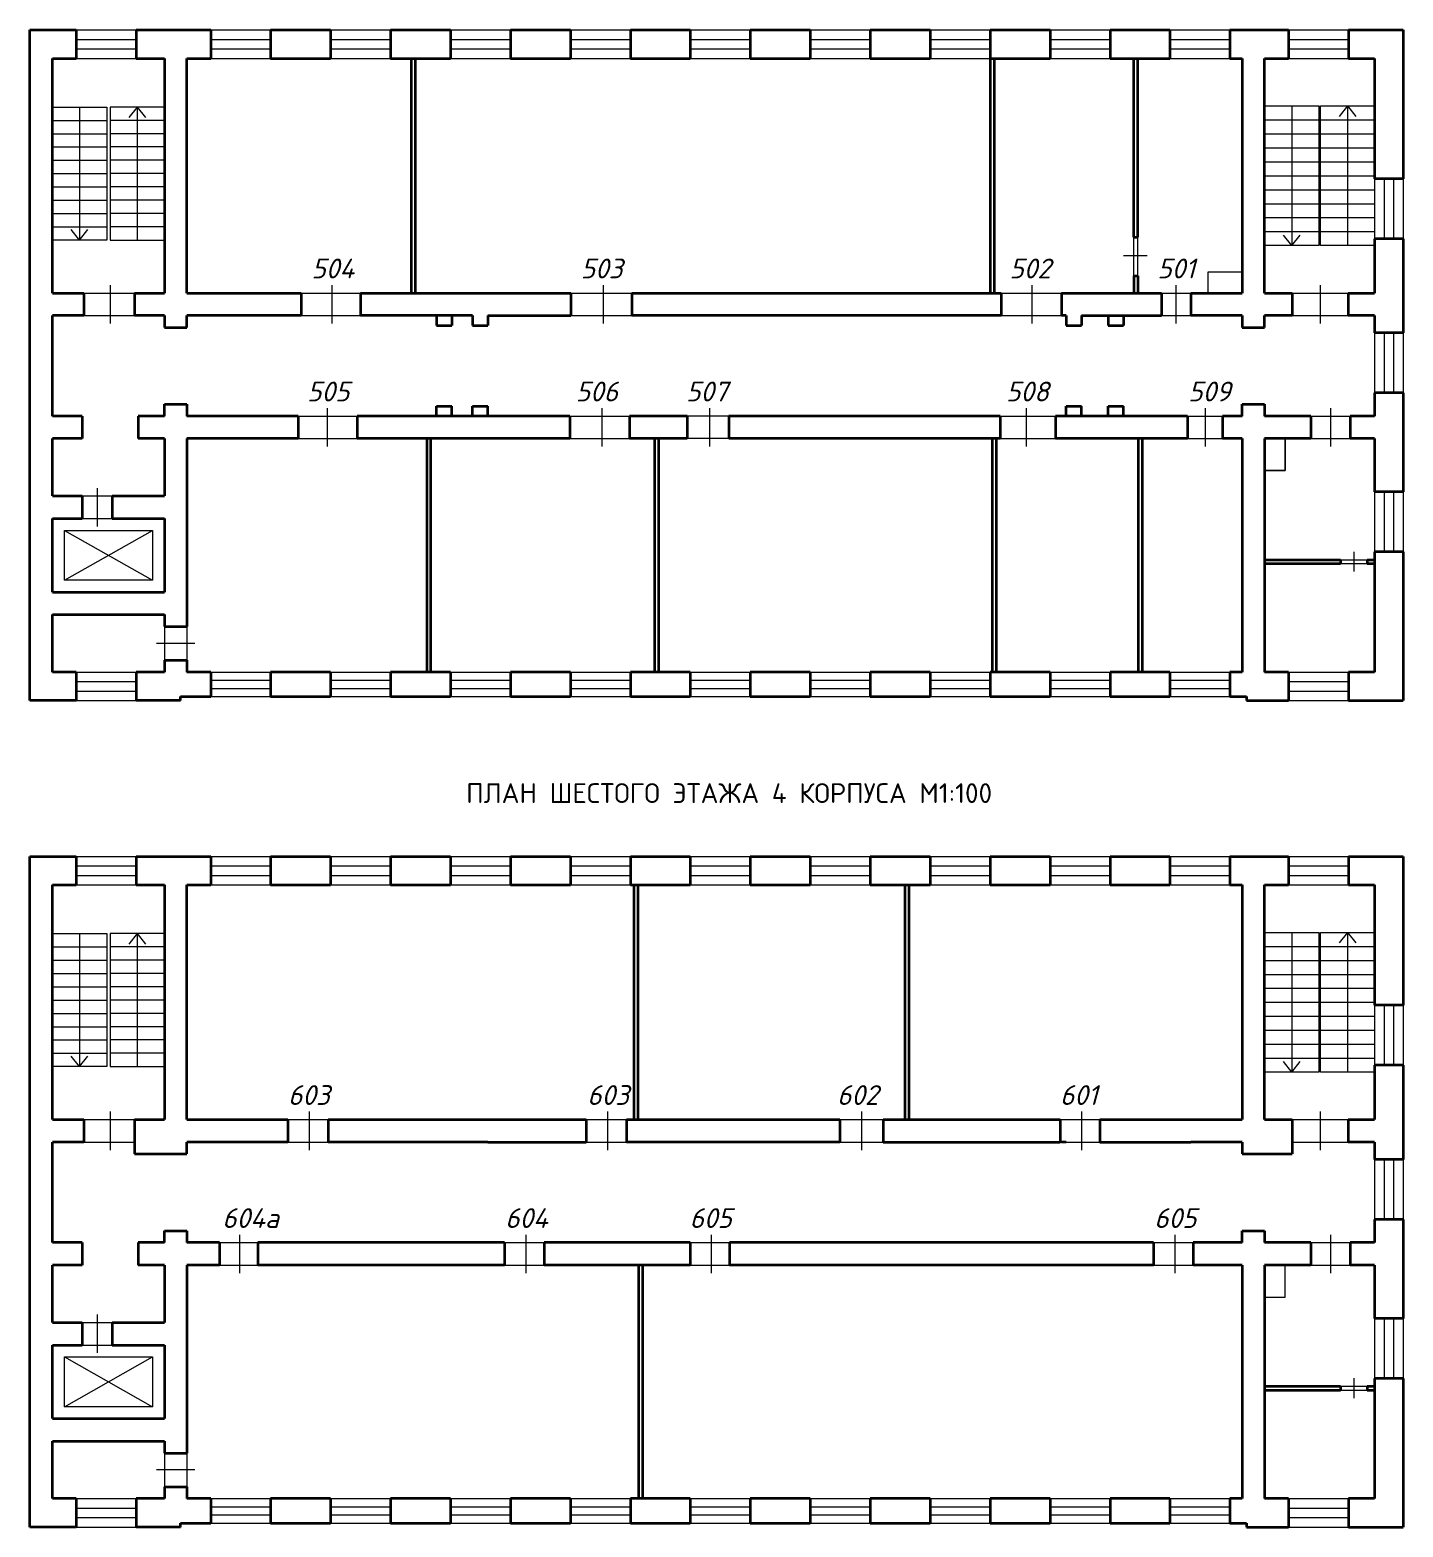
# Model space of a CAD drawing. Header units: inches. Extents: x -357 to 1347, y 2700 to 4058.
# Drawn here: x -291.9 to 55.3, y 2699.6 to 3078.1 of the extents above; entities that cross this region are included whole.
import ezdxf

# ---------------------------------------------------------------- set-up
doc = ezdxf.new("R2010")
doc.units = ezdxf.units.IN
doc.header["$MEASUREMENT"] = 0
doc.layers.add('ПОСТРОЕНИЯ', color=6, linetype='Continuous')
doc.layers.add('текст', color=7, linetype='Continuous')
doc.layers.add('ТОЛСТЫЕ СТЕНЫ', color=1, linetype='Continuous', lineweight=35)
doc.layers.add('ТОНКАЯ', color=160, linetype='Continuous', lineweight=9)
doc.styles.get("Standard").update_dxf_attribs({"font": 'isocpeui.ttf', "height": 5})

msp = doc.modelspace()

# ---------------------------------------------------------------- linework, layer by layer
at = {"layer": 'ПОСТРОЕНИЯ'}
msp.add_line((-11.77, 3015.96), (-11.77, 3015.96), dxfattribs=at)
at = {"layer": 'ТОЛСТЫЕ СТЕНЫ'}
for p, q in [((-291.87, 3078.08), (-280.19, 3078.08)), ((-291.87, 3077.08), (-291.87, 3078.08)), ((-291.87, 3005.88), (-291.87, 3077.08)), ((-280.19, 3078.08), (-280.19, 3070.88)), ((-265.03, 3078.08), (-246.17, 3078.08)), ((-265.03, 3078.08), (-265.03, 3070.88)), ((-246.17, 3078.08), (-246.17, 3070.88)), ((-231.01, 3078.08), (-215.85, 3078.08)), ((-231.01, 3078.08), (-231.01, 3070.88)), ((-215.85, 3078.08), (-215.85, 3070.88)), ((-200.69, 3078.08), (-185.53, 3078.08)), ((-200.69, 3078.08), (-200.69, 3070.88)), ((-185.53, 3078.08), (-185.53, 3070.88)), ((-170.37, 3078.08), (-155.21, 3078.08)), ((-170.37, 3078.08), (-170.37, 3070.88)), ((-155.21, 3078.08), (-155.21, 3070.88)), ((-140.05, 3078.08), (-124.89, 3078.08)), ((-140.05, 3078.08), (-140.05, 3070.88)), ((-124.89, 3078.08), (-124.89, 3070.88)), ((-109.73, 3078.08), (-94.57, 3078.08)), ((-109.73, 3078.08), (-109.73, 3070.88)), ((-94.57, 3078.08), (-94.57, 3070.88)), ((-79.41, 3078.08), (-64.25, 3078.08)), ((-79.41, 3078.08), (-79.41, 3070.88)), ((-64.25, 3078.08), (-64.25, 3070.88)), ((-49.09, 3078.08), (-33.93, 3078.08)), ((-49.09, 3078.08), (-49.09, 3070.88)), ((-33.93, 3078.08), (-33.93, 3070.88)), ((-18.77, 3078.08), (-3.61, 3078.08)), ((-18.77, 3078.08), (-18.77, 3070.88)), ((-3.61, 3078.08), (-3.61, 3070.88)), ((11.55, 3078.08), (26.39, 3078.08)), ((11.55, 3078.08), (11.55, 3070.88)), ((26.39, 3078.08), (26.39, 3070.88)), ((41.55, 3078.08), (55.33, 3078.08)), ((41.55, 3078.08), (41.55, 3070.88)), ((55.33, 3078.08), (55.33, 3040.48)), ((-286.17, 3070.88), (-280.19, 3070.88)), ((-286.17, 3011.58), (-286.17, 3070.88)), ((-265.03, 3070.88), (-257.87, 3070.88)), ((-257.87, 3070.88), (-257.87, 3011.58)), ((-252.17, 3070.88), (-246.17, 3070.88)), ((-252.17, 3011.58), (-252.17, 3070.88)), ((-231.01, 3070.88), (-215.85, 3070.88)), ((-200.69, 3070.88), (-185.53, 3070.88)), ((-195.37, 3011.58), (-195.37, 3070.88)), ((-194.37, 3011.58), (-194.37, 3070.88)), ((-170.37, 3070.88), (-155.21, 3070.88)), ((-140.05, 3070.88), (-124.89, 3070.88)), ((-109.73, 3070.88), (-94.57, 3070.88)), ((-79.41, 3070.88), (-64.25, 3070.88)), ((-49.09, 3070.88), (-33.93, 3070.88)), ((-48.97, 3011.58), (-48.97, 3070.88)), ((-47.97, 3011.58), (-47.97, 3070.88)), ((-18.77, 3070.88), (-3.61, 3070.88)), ((-12.77, 3025.71), (-12.77, 3070.88)), ((-11.77, 3025.71), (-11.77, 3070.88)), ((11.55, 3070.88), (14.63, 3070.88)), ((14.63, 3070.88), (14.63, 3011.58)), ((20.33, 3070.88), (26.39, 3070.88)), ((20.33, 3011.58), (20.33, 3070.88)), ((41.55, 3070.88), (48.13, 3070.88)), ((48.13, 3070.88), (48.13, 3040.48)), ((55.33, 3040.48), (48.13, 3040.48)), ((-12.77, 3025.71), (-11.77, 3025.71)), ((48.13, 3025.32), (48.13, 3011.58)), ((55.33, 3025.32), (48.13, 3025.32)), ((55.33, 3025.32), (55.33, 3001.49)), ((-12.77, 3015.96), (-11.77, 3015.96)), ((-12.77, 3015.96), (-12.77, 3011.58)), ((-11.77, 3015.96), (-11.77, 3011.58)), ((-286.17, 3011.58), (-278.27, 3011.58)), ((-278.27, 3011.58), (-278.27, 3005.88)), ((-265.47, 3011.58), (-257.87, 3011.58)), ((-265.47, 3011.58), (-265.47, 3005.88)), ((-252.17, 3011.58), (-230.47, 3011.58)), ((-230.47, 3011.58), (-223.27, 3011.58)), ((-223.27, 3011.58), (-223.27, 3005.88)), ((-208.27, 3011.58), (-155.07, 3011.58)), ((-208.27, 3011.58), (-208.27, 3005.88)), ((-155.07, 3011.58), (-155.07, 3005.88)), ((-139.67, 3011.58), (-46.27, 3011.58)), ((-139.67, 3011.58), (-139.67, 3005.88)), ((-46.27, 3011.58), (-46.27, 3005.88)), ((-31.07, 3011.58), (-5.77, 3011.58)), ((-31.07, 3011.58), (-31.07, 3005.88)), ((-5.77, 3011.58), (-5.77, 3005.88)), ((1.63, 3011.58), (14.63, 3011.58)), ((1.63, 3011.58), (1.63, 3005.88)), ((20.33, 3011.58), (27.28, 3011.58)), ((27.28, 3011.58), (27.28, 3005.88)), ((41.48, 3011.58), (48.13, 3011.58)), ((41.48, 3011.58), (41.48, 3005.88)), ((-291.87, 2908.58), (-291.87, 3005.88)), ((-286.17, 2983.48), (-286.17, 3005.88)), ((-278.27, 3005.88), (-286.17, 3005.88)), ((-257.87, 3005.88), (-265.47, 3005.88)), ((-257.87, 3005.88), (-257.87, 3003.88)), ((-230.47, 3005.88), (-252.17, 3005.88)), ((-252.17, 3002.88), (-252.17, 3005.88)), ((-223.27, 3005.88), (-230.47, 3005.88)), ((-179.97, 3005.88), (-208.27, 3005.88)), ((-189.07, 3005.88), (-189.07, 3003.38)), ((-185.17, 3005.88), (-185.17, 3003.38)), ((-179.97, 3005.88), (-179.97, 3003.38)), ((-176.07, 3005.88), (-176.07, 3003.38)), ((-176.07, 3005.88), (-155.07, 3005.88)), ((-46.27, 3005.88), (-139.67, 3005.88)), ((-29.87, 3005.88), (-31.07, 3005.88)), ((-29.87, 3005.88), (-29.87, 3003.38)), ((-25.97, 3005.88), (-25.97, 3003.38)), ((-25.97, 3005.88), (-5.77, 3005.88)), ((-19.27, 3005.88), (-19.27, 3003.38)), ((-15.37, 3005.88), (-15.37, 3003.38)), ((14.63, 3005.88), (1.63, 3005.88)), ((14.63, 3005.88), (14.63, 3003.88)), ((27.28, 3005.88), (20.33, 3005.88)), ((20.33, 3002.88), (20.33, 3005.88)), ((48.13, 3005.88), (41.48, 3005.88)), ((48.13, 3005.88), (48.13, 3001.49)), ((-257.87, 3003.88), (-257.87, 3002.88)), ((-257.87, 3002.88), (-252.17, 3002.88)), ((-189.07, 3003.38), (-185.17, 3003.38)), ((-179.97, 3003.38), (-176.07, 3003.38)), ((-29.87, 3003.38), (-25.97, 3003.38)), ((-19.27, 3003.38), (-15.37, 3003.38)), ((14.63, 3003.88), (14.63, 3002.88)), ((14.63, 3002.88), (20.33, 3002.88)), ((55.33, 3001.49), (48.13, 3001.49)), ((48.13, 2986.33), (48.13, 2980.48)), ((55.33, 2986.33), (48.13, 2986.33)), ((55.33, 2986.33), (55.33, 2961.29)), ((-291.87, 2980.48), (-291.87, 2983.48)), ((-286.17, 2980.48), (-286.17, 2983.48)), ((-257.87, 2982.48), (-257.87, 2983.48)), ((-257.87, 2983.48), (-252.17, 2983.48)), ((-257.87, 2980.48), (-257.87, 2982.48)), ((-252.17, 2983.48), (-252.17, 2980.48)), ((-189.07, 2980.48), (-189.07, 2982.98)), ((-189.07, 2982.98), (-185.17, 2982.98)), ((-185.17, 2980.48), (-185.17, 2982.98)), ((-179.97, 2980.48), (-179.97, 2982.98)), ((-179.97, 2982.98), (-176.07, 2982.98)), ((-176.07, 2980.48), (-176.07, 2982.98)), ((-29.87, 2980.48), (-29.87, 2982.98)), ((-29.87, 2982.98), (-25.97, 2982.98)), ((-25.97, 2980.48), (-25.97, 2982.98)), ((-19.27, 2980.48), (-19.27, 2982.98)), ((-19.27, 2982.98), (-15.37, 2982.98)), ((-15.37, 2980.48), (-15.37, 2982.98)), ((14.63, 2982.48), (14.63, 2983.48)), ((14.63, 2983.48), (20.33, 2983.48)), ((14.63, 2980.48), (14.63, 2982.48)), ((20.33, 2983.48), (20.33, 2980.48)), ((-278.67, 2980.48), (-286.17, 2980.48)), ((-278.67, 2980.48), (-278.67, 2974.78)), ((-257.87, 2980.48), (-264.47, 2980.48)), ((-264.47, 2980.48), (-264.47, 2974.78)), ((-224.07, 2980.48), (-252.17, 2980.48)), ((-224.07, 2980.48), (-224.07, 2974.78)), ((-155.37, 2980.48), (-209.17, 2980.48)), ((-209.17, 2980.48), (-209.17, 2974.78)), ((-155.37, 2980.48), (-155.37, 2974.78)), ((-140.27, 2980.48), (-140.27, 2974.78)), ((-125.67, 2980.48), (-140.27, 2980.48)), ((-125.67, 2980.48), (-125.67, 2974.78)), ((-46.57, 2980.48), (-115.17, 2980.48)), ((-115.17, 2980.48), (-115.17, 2974.78)), ((-46.57, 2980.48), (-46.57, 2974.78)), ((0.83, 2980.48), (-32.57, 2980.48)), ((-32.57, 2980.48), (-32.57, 2974.78)), ((0.83, 2980.48), (0.83, 2974.78)), ((14.63, 2980.48), (9.63, 2980.48)), ((9.63, 2980.48), (9.63, 2974.78)), ((32.03, 2980.48), (20.33, 2980.48)), ((32.03, 2980.48), (32.03, 2974.78)), ((48.13, 2980.48), (41.93, 2980.48)), ((41.93, 2980.48), (41.93, 2974.78)), ((-291.87, 2918.78), (-291.87, 2974.78)), ((-286.17, 2960.28), (-286.17, 2974.78)), ((-278.67, 2974.78), (-286.17, 2974.78)), ((-257.87, 2974.78), (-264.47, 2974.78)), ((-257.87, 2974.78), (-257.87, 2960.28)), ((-224.07, 2974.78), (-252.17, 2974.78)), ((-252.17, 2974.78), (-252.17, 2927.28)), ((-155.37, 2974.78), (-209.17, 2974.78)), ((-191.47, 2915.78), (-191.47, 2974.78)), ((-190.47, 2915.78), (-190.47, 2974.78)), ((-125.67, 2974.78), (-140.27, 2974.78)), ((-133.87, 2915.78), (-133.87, 2974.78)), ((-132.87, 2915.78), (-132.87, 2974.78)), ((-46.57, 2974.78), (-115.17, 2974.78)), ((-48.47, 2915.78), (-48.47, 2974.78)), ((-47.47, 2915.78), (-47.47, 2974.78)), ((0.83, 2974.78), (-32.57, 2974.78)), ((-11.57, 2915.78), (-11.57, 2974.78)), ((-10.57, 2915.78), (-10.57, 2974.78)), ((14.63, 2974.78), (9.63, 2974.78)), ((14.63, 2974.78), (14.63, 2915.78)), ((32.03, 2974.78), (20.33, 2974.78)), ((20.33, 2974.78), (20.33, 2915.78)), ((48.13, 2974.78), (41.93, 2974.78)), ((48.13, 2974.78), (48.13, 2961.29)), ((-286.17, 2960.28), (-278.67, 2960.28)), ((-278.67, 2960.28), (-278.67, 2954.58)), ((-271.07, 2960.28), (-257.87, 2960.28)), ((-271.07, 2960.28), (-271.07, 2954.58)), ((55.33, 2961.29), (48.13, 2961.29)), ((-286.17, 2935.98), (-286.17, 2954.58)), ((-286.17, 2954.58), (-278.67, 2954.58)), ((-271.07, 2954.58), (-257.87, 2954.58)), ((-257.87, 2954.58), (-257.87, 2935.98)), ((48.13, 2946.13), (48.13, 2915.78)), ((55.33, 2946.13), (48.13, 2946.13)), ((55.33, 2946.13), (55.33, 2908.58)), ((20.33, 2944.18), (39.53, 2944.18)), ((20.33, 2943.18), (39.53, 2943.18)), ((39.53, 2944.18), (39.53, 2943.18)), ((46.23, 2944.18), (48.13, 2944.18)), ((46.23, 2944.18), (46.23, 2943.18)), ((46.23, 2943.18), (48.13, 2943.18)), ((-286.17, 2935.98), (-257.87, 2935.98)), ((-286.17, 2918.78), (-286.17, 2930.28)), ((-286.17, 2930.28), (-257.87, 2930.28)), ((-257.87, 2930.28), (-257.87, 2927.28)), ((-257.87, 2927.28), (-252.17, 2927.28)), ((-291.87, 2915.78), (-291.87, 2918.78)), ((-286.17, 2915.78), (-286.17, 2918.78)), ((-257.87, 2918.78), (-257.87, 2915.78)), ((-257.87, 2918.78), (-252.17, 2918.78)), ((-252.17, 2918.78), (-252.17, 2915.78)), ((-280.19, 2915.78), (-286.17, 2915.78)), ((-280.19, 2915.78), (-280.19, 2908.58)), ((-257.87, 2915.78), (-265.03, 2915.78)), ((-265.03, 2915.78), (-265.03, 2908.58)), ((-246.17, 2915.78), (-252.17, 2915.78)), ((-246.17, 2915.78), (-246.17, 2909.58)), ((-215.85, 2915.78), (-231.01, 2915.78)), ((-231.01, 2915.78), (-231.01, 2909.58)), ((-215.85, 2915.78), (-215.85, 2909.58)), ((-185.53, 2915.78), (-200.69, 2915.78)), ((-200.69, 2915.78), (-200.69, 2909.58)), ((-185.53, 2915.78), (-185.53, 2909.58)), ((-155.21, 2915.78), (-170.37, 2915.78)), ((-170.37, 2915.78), (-170.37, 2909.58)), ((-155.21, 2915.78), (-155.21, 2909.58)), ((-124.89, 2915.78), (-140.05, 2915.78)), ((-140.05, 2915.78), (-140.05, 2909.58)), ((-124.89, 2915.78), (-124.89, 2909.58)), ((-94.57, 2915.78), (-109.73, 2915.78)), ((-109.73, 2915.78), (-109.73, 2909.58)), ((-94.57, 2915.78), (-94.57, 2909.58)), ((-64.25, 2915.78), (-79.41, 2915.78)), ((-79.41, 2915.78), (-79.41, 2909.58)), ((-64.25, 2915.78), (-64.25, 2909.58)), ((-33.93, 2915.78), (-49.09, 2915.78)), ((-49.09, 2915.78), (-49.09, 2909.58)), ((-33.93, 2915.78), (-33.93, 2909.58)), ((-3.61, 2915.78), (-18.77, 2915.78)), ((-18.77, 2915.78), (-18.77, 2909.58)), ((-3.61, 2915.78), (-3.61, 2909.58)), ((14.63, 2915.78), (11.55, 2915.78)), ((11.55, 2915.78), (11.55, 2909.58)), ((26.39, 2915.78), (20.33, 2915.78)), ((26.39, 2915.78), (26.39, 2908.58)), ((48.13, 2915.78), (41.55, 2915.78)), ((41.55, 2915.78), (41.55, 2908.58)), ((-291.87, 2908.58), (-291.87, 2909.58)), ((-280.19, 2908.58), (-291.87, 2908.58)), ((-253.77, 2908.58), (-265.03, 2908.58)), ((-253.77, 2908.58), (-253.77, 2909.58)), ((-253.77, 2909.58), (-246.17, 2909.58)), ((-231.01, 2909.58), (-215.85, 2909.58)), ((-200.69, 2909.58), (-185.53, 2909.58)), ((-170.37, 2909.58), (-155.21, 2909.58)), ((-140.05, 2909.58), (-124.89, 2909.58)), ((-109.73, 2909.58), (-94.57, 2909.58)), ((-79.41, 2909.58), (-64.25, 2909.58)), ((-49.09, 2909.58), (-33.93, 2909.58)), ((-18.77, 2909.58), (-3.61, 2909.58)), ((11.55, 2909.58), (15.73, 2909.58)), ((15.73, 2909.58), (15.73, 2908.58)), ((15.73, 2908.58), (26.39, 2908.58)), ((41.55, 2908.58), (55.33, 2908.58)), ((-291.87, 2869.15), (-280.19, 2869.15)), ((-291.87, 2868.15), (-291.87, 2869.15)), ((-280.19, 2869.15), (-280.19, 2861.95)), ((-265.03, 2869.15), (-246.17, 2869.15)), ((-265.03, 2869.15), (-265.03, 2861.95)), ((-246.17, 2869.15), (-246.17, 2861.95)), ((-231.01, 2869.15), (-215.85, 2869.15)), ((-231.01, 2869.15), (-231.01, 2861.95)), ((-215.85, 2869.15), (-215.85, 2861.95)), ((-200.69, 2869.15), (-185.53, 2869.15)), ((-200.69, 2869.15), (-200.69, 2861.95)), ((-185.53, 2869.15), (-185.53, 2861.95)), ((-170.37, 2869.15), (-155.21, 2869.15)), ((-170.37, 2869.15), (-170.37, 2861.95)), ((-155.21, 2869.15), (-155.21, 2861.95)), ((-140.05, 2869.15), (-124.89, 2869.15)), ((-140.05, 2869.15), (-140.05, 2861.95)), ((-124.89, 2869.15), (-124.89, 2861.95)), ((-109.73, 2869.15), (-94.57, 2869.15)), ((-109.73, 2869.15), (-109.73, 2861.95)), ((-94.57, 2869.15), (-94.57, 2861.95)), ((-79.41, 2869.15), (-64.25, 2869.15)), ((-79.41, 2869.15), (-79.41, 2861.95)), ((-64.25, 2869.15), (-64.25, 2861.95)), ((-49.09, 2869.15), (-33.93, 2869.15)), ((-49.09, 2869.15), (-49.09, 2861.95)), ((-33.93, 2869.15), (-33.93, 2861.95)), ((-18.77, 2869.15), (-3.61, 2869.15)), ((-18.77, 2869.15), (-18.77, 2861.95)), ((-3.61, 2869.15), (-3.61, 2861.95)), ((11.55, 2869.15), (26.39, 2869.15)), ((11.55, 2869.15), (11.55, 2861.95)), ((26.39, 2869.15), (26.39, 2861.95)), ((41.55, 2869.15), (55.33, 2869.15)), ((41.55, 2869.15), (41.55, 2861.95)), ((55.33, 2869.15), (55.33, 2831.55)), ((-291.87, 2796.95), (-291.87, 2868.15)), ((-286.17, 2861.95), (-280.19, 2861.95)), ((-286.17, 2802.65), (-286.17, 2861.95)), ((-265.03, 2861.95), (-257.87, 2861.95)), ((-257.87, 2861.95), (-257.87, 2802.65)), ((-252.17, 2861.95), (-246.17, 2861.95)), ((-252.17, 2802.65), (-252.17, 2861.95)), ((-231.01, 2861.95), (-215.85, 2861.95)), ((-200.69, 2861.95), (-185.53, 2861.95)), ((-170.37, 2861.95), (-155.21, 2861.95)), ((-140.05, 2861.95), (-124.89, 2861.95)), ((-139.07, 2802.65), (-139.07, 2861.95)), ((-138.07, 2802.65), (-138.07, 2861.95)), ((-109.73, 2861.95), (-94.57, 2861.95)), ((-79.41, 2861.95), (-64.25, 2861.95)), ((-70.57, 2802.65), (-70.57, 2861.95)), ((-69.57, 2802.65), (-69.57, 2861.95)), ((-49.09, 2861.95), (-33.93, 2861.95)), ((-18.77, 2861.95), (-3.61, 2861.95)), ((11.55, 2861.95), (14.63, 2861.95)), ((14.63, 2861.95), (14.63, 2802.65)), ((20.33, 2861.95), (26.39, 2861.95)), ((20.33, 2802.65), (20.33, 2861.95)), ((41.55, 2861.95), (48.13, 2861.95)), ((48.13, 2861.95), (48.13, 2831.55)), ((55.33, 2831.55), (48.13, 2831.55)), ((48.13, 2816.39), (48.13, 2802.65)), ((55.33, 2816.39), (48.13, 2816.39)), ((55.33, 2816.39), (55.33, 2792.55)), ((-286.17, 2802.65), (-278.27, 2802.65)), ((-278.27, 2802.65), (-278.27, 2796.95)), ((-265.47, 2802.65), (-257.87, 2802.65)), ((-265.47, 2802.65), (-265.47, 2793.95)), ((-252.17, 2802.65), (-230.47, 2802.65)), ((-230.47, 2802.65), (-226.67, 2802.65)), ((-226.67, 2802.65), (-226.67, 2796.95)), ((-216.47, 2802.65), (-151.27, 2802.65)), ((-216.47, 2802.65), (-216.47, 2796.95)), ((-151.27, 2802.65), (-151.27, 2796.95)), ((-141.07, 2802.65), (-87.07, 2802.65)), ((-141.07, 2802.65), (-141.07, 2796.95)), ((-87.07, 2802.65), (-87.07, 2796.95)), ((-76.17, 2802.65), (-31.37, 2802.65)), ((-76.17, 2802.65), (-76.17, 2796.95)), ((-31.37, 2802.65), (-31.37, 2796.95)), ((-21.37, 2802.65), (1.63, 2802.65)), ((-21.37, 2802.65), (-21.37, 2796.95)), ((1.63, 2802.65), (14.63, 2802.65)), ((20.33, 2802.65), (27.28, 2802.65)), ((27.28, 2802.65), (27.28, 2793.95)), ((41.48, 2802.65), (48.13, 2802.65)), ((41.48, 2802.65), (41.48, 2796.95)), ((-291.87, 2699.65), (-291.87, 2796.95)), ((-286.17, 2774.55), (-286.17, 2796.95)), ((-278.27, 2796.95), (-286.17, 2796.95)), ((-230.47, 2796.95), (-252.17, 2796.95)), ((-252.17, 2793.95), (-252.17, 2796.95)), ((-226.67, 2796.95), (-230.47, 2796.95)), ((-176.07, 2796.95), (-216.47, 2796.95)), ((-176.07, 2796.95), (-151.27, 2796.95)), ((-87.07, 2796.95), (-141.07, 2796.95)), ((-76.17, 2796.95), (-31.37, 2796.95)), ((-29.87, 2796.95), (-31.07, 2796.95)), ((-21.37, 2796.95), (1.63, 2796.95)), ((14.63, 2796.95), (1.63, 2796.95)), ((14.63, 2796.95), (14.63, 2794.95)), ((48.13, 2796.95), (41.48, 2796.95)), ((48.13, 2796.95), (48.13, 2792.55)), ((-265.47, 2793.95), (-252.17, 2793.95)), ((14.63, 2794.95), (14.63, 2793.95)), ((14.63, 2793.95), (27.28, 2793.95)), ((55.33, 2792.55), (48.13, 2792.55)), ((-291.87, 2771.55), (-291.87, 2774.55)), ((-286.17, 2771.55), (-286.17, 2774.55)), ((-257.87, 2773.55), (-257.87, 2774.55)), ((-257.87, 2774.55), (-252.17, 2774.55)), ((-252.17, 2774.55), (-252.17, 2771.55)), ((14.63, 2773.55), (14.63, 2774.55)), ((14.63, 2774.55), (20.33, 2774.55)), ((20.33, 2774.55), (20.33, 2771.55)), ((48.13, 2777.39), (48.13, 2771.55)), ((55.33, 2777.39), (48.13, 2777.39)), ((55.33, 2777.39), (55.33, 2752.35)), ((-278.67, 2771.55), (-286.17, 2771.55)), ((-278.67, 2771.55), (-278.67, 2765.85)), ((-257.87, 2771.55), (-264.47, 2771.55)), ((-264.47, 2771.55), (-264.47, 2765.85)), ((-257.87, 2771.55), (-257.87, 2773.55)), ((-243.97, 2771.55), (-252.17, 2771.55)), ((-243.97, 2771.55), (-243.97, 2765.85)), ((-171.87, 2771.55), (-234.27, 2771.55)), ((-234.27, 2771.55), (-234.27, 2765.85)), ((-171.87, 2771.55), (-171.87, 2765.85)), ((-161.87, 2771.55), (-161.87, 2765.85)), ((-124.97, 2771.55), (-161.87, 2771.55)), ((-124.97, 2771.55), (-124.97, 2765.85)), ((-46.57, 2771.55), (-114.97, 2771.55)), ((-114.97, 2771.55), (-114.97, 2765.85)), ((-7.77, 2771.55), (-48.01, 2771.55)), ((-7.77, 2771.55), (-7.77, 2765.85)), ((14.63, 2771.55), (2.23, 2771.55)), ((2.23, 2771.55), (2.23, 2765.85)), ((14.63, 2771.55), (14.63, 2773.55)), ((32.03, 2771.55), (20.33, 2771.55)), ((32.03, 2771.55), (32.03, 2765.85)), ((48.13, 2771.55), (41.93, 2771.55)), ((41.93, 2771.55), (41.93, 2765.85)), ((-291.87, 2709.85), (-291.87, 2765.85)), ((-286.17, 2751.35), (-286.17, 2765.85)), ((-278.67, 2765.85), (-286.17, 2765.85)), ((-257.87, 2765.85), (-264.47, 2765.85)), ((-257.87, 2765.85), (-257.87, 2751.35)), ((-243.97, 2765.85), (-252.17, 2765.85)), ((-252.17, 2765.85), (-252.17, 2718.35)), ((-171.87, 2765.85), (-234.27, 2765.85)), ((-124.97, 2765.85), (-161.87, 2765.85)), ((-137.87, 2706.85), (-137.87, 2765.85)), ((-136.87, 2706.85), (-136.87, 2765.85)), ((-46.57, 2765.85), (-114.97, 2765.85)), ((-7.77, 2765.85), (-46.57, 2765.85)), ((14.63, 2765.85), (2.23, 2765.85)), ((14.63, 2765.85), (14.63, 2706.85)), ((32.03, 2765.85), (20.33, 2765.85)), ((20.33, 2765.85), (20.33, 2706.85)), ((48.13, 2765.85), (41.93, 2765.85)), ((48.13, 2765.85), (48.13, 2752.35)), ((-286.17, 2751.35), (-278.67, 2751.35)), ((-278.67, 2751.35), (-278.67, 2745.65)), ((-271.07, 2751.35), (-257.87, 2751.35)), ((-271.07, 2751.35), (-271.07, 2745.65)), ((55.33, 2752.35), (48.13, 2752.35)), ((-286.17, 2727.05), (-286.17, 2745.65)), ((-286.17, 2745.65), (-278.67, 2745.65)), ((-271.07, 2745.65), (-257.87, 2745.65)), ((-257.87, 2745.65), (-257.87, 2727.05)), ((48.13, 2737.19), (48.13, 2706.85)), ((55.33, 2737.19), (48.13, 2737.19)), ((55.33, 2737.19), (55.33, 2699.65)), ((20.33, 2735.25), (39.53, 2735.25)), ((20.33, 2734.25), (39.53, 2734.25)), ((39.53, 2735.25), (39.53, 2734.25)), ((46.23, 2735.25), (48.13, 2735.25)), ((46.23, 2735.25), (46.23, 2734.25)), ((46.23, 2734.25), (48.13, 2734.25)), ((-286.17, 2727.05), (-257.87, 2727.05)), ((-286.17, 2709.85), (-286.17, 2721.35)), ((-286.17, 2721.35), (-257.87, 2721.35)), ((-257.87, 2721.35), (-257.87, 2718.35)), ((-257.87, 2718.35), (-252.17, 2718.35)), ((-291.87, 2706.85), (-291.87, 2709.85)), ((-286.17, 2706.85), (-286.17, 2709.85)), ((-257.87, 2709.85), (-257.87, 2706.85)), ((-257.87, 2709.85), (-252.17, 2709.85)), ((-252.17, 2709.85), (-252.17, 2706.85)), ((-280.19, 2706.85), (-286.17, 2706.85)), ((-280.19, 2706.85), (-280.19, 2699.65)), ((-257.87, 2706.85), (-265.03, 2706.85)), ((-265.03, 2706.85), (-265.03, 2699.65)), ((-246.17, 2706.85), (-252.17, 2706.85)), ((-246.17, 2706.85), (-246.17, 2700.65)), ((-215.85, 2706.85), (-231.01, 2706.85)), ((-231.01, 2706.85), (-231.01, 2700.65)), ((-215.85, 2706.85), (-215.85, 2700.65)), ((-185.53, 2706.85), (-200.69, 2706.85)), ((-200.69, 2706.85), (-200.69, 2700.65)), ((-185.53, 2706.85), (-185.53, 2700.65)), ((-155.21, 2706.85), (-170.37, 2706.85)), ((-170.37, 2706.85), (-170.37, 2700.65)), ((-155.21, 2706.85), (-155.21, 2700.65)), ((-124.89, 2706.85), (-140.05, 2706.85)), ((-140.05, 2706.85), (-140.05, 2700.65)), ((-124.89, 2706.85), (-124.89, 2700.65)), ((-94.57, 2706.85), (-109.73, 2706.85)), ((-109.73, 2706.85), (-109.73, 2700.65)), ((-94.57, 2706.85), (-94.57, 2700.65)), ((-64.25, 2706.85), (-79.41, 2706.85)), ((-79.41, 2706.85), (-79.41, 2700.65)), ((-64.25, 2706.85), (-64.25, 2700.65)), ((-33.93, 2706.85), (-49.09, 2706.85)), ((-49.09, 2706.85), (-49.09, 2700.65)), ((-33.93, 2706.85), (-33.93, 2700.65)), ((-3.61, 2706.85), (-18.77, 2706.85)), ((-18.77, 2706.85), (-18.77, 2700.65)), ((-3.61, 2706.85), (-3.61, 2700.65)), ((14.63, 2706.85), (11.55, 2706.85)), ((11.55, 2706.85), (11.55, 2700.65)), ((26.39, 2706.85), (20.33, 2706.85)), ((26.39, 2706.85), (26.39, 2699.65)), ((48.13, 2706.85), (41.55, 2706.85)), ((41.55, 2706.85), (41.55, 2699.65)), ((-291.87, 2699.65), (-291.87, 2700.65)), ((-280.19, 2699.65), (-291.87, 2699.65)), ((-253.77, 2699.65), (-265.03, 2699.65)), ((-253.77, 2699.65), (-253.77, 2700.65)), ((-253.77, 2700.65), (-246.17, 2700.65)), ((-231.01, 2700.65), (-215.85, 2700.65)), ((-200.69, 2700.65), (-185.53, 2700.65)), ((-170.37, 2700.65), (-155.21, 2700.65)), ((-140.05, 2700.65), (-124.89, 2700.65)), ((-109.73, 2700.65), (-94.57, 2700.65)), ((-79.41, 2700.65), (-64.25, 2700.65)), ((-49.09, 2700.65), (-33.93, 2700.65)), ((-18.77, 2700.65), (-3.61, 2700.65)), ((11.55, 2700.65), (15.73, 2700.65)), ((15.73, 2700.65), (15.73, 2699.65)), ((15.73, 2699.65), (26.39, 2699.65)), ((41.55, 2699.65), (55.33, 2699.65))]:
    msp.add_line(p, q, dxfattribs=at)
at = {"layer": 'ТОНКАЯ'}
for p, q in [((-280.19, 3078.08), (-265.03, 3078.08)), ((-246.17, 3078.08), (-231.01, 3078.08)), ((-215.85, 3078.08), (-200.69, 3078.08)), ((-185.53, 3078.08), (-170.37, 3078.08)), ((-155.21, 3078.08), (-140.05, 3078.08)), ((-124.89, 3078.08), (-109.73, 3078.08)), ((-94.57, 3078.08), (-79.41, 3078.08)), ((-64.25, 3078.08), (-49.09, 3078.08)), ((-33.93, 3078.08), (-18.77, 3078.08)), ((-3.61, 3078.08), (11.55, 3078.08)), ((26.39, 3078.08), (41.55, 3078.08)), ((-280.19, 3075.68), (-265.03, 3075.68)), ((-280.19, 3073.28), (-265.03, 3073.28)), ((-246.17, 3075.68), (-231.01, 3075.68)), ((-246.17, 3073.28), (-231.01, 3073.28)), ((-215.85, 3075.68), (-200.69, 3075.68)), ((-215.85, 3073.28), (-200.69, 3073.28)), ((-185.53, 3075.68), (-170.37, 3075.68)), ((-185.53, 3073.28), (-170.37, 3073.28)), ((-155.21, 3075.68), (-140.05, 3075.68)), ((-155.21, 3073.28), (-140.05, 3073.28)), ((-124.89, 3075.68), (-109.73, 3075.68)), ((-124.89, 3073.28), (-109.73, 3073.28)), ((-94.57, 3075.68), (-79.41, 3075.68)), ((-94.57, 3073.28), (-79.41, 3073.28)), ((-64.25, 3075.68), (-49.09, 3075.68)), ((-64.25, 3073.28), (-49.09, 3073.28)), ((-33.93, 3075.68), (-18.77, 3075.68)), ((-33.93, 3073.28), (-18.77, 3073.28)), ((-3.61, 3075.68), (11.55, 3075.68)), ((-3.61, 3073.28), (11.55, 3073.28)), ((26.39, 3075.68), (41.55, 3075.68)), ((26.39, 3073.28), (41.55, 3073.28)), ((-280.19, 3070.88), (-265.03, 3070.88)), ((-246.17, 3070.88), (-231.01, 3070.88)), ((-215.85, 3070.88), (-200.69, 3070.88)), ((-185.53, 3070.88), (-170.37, 3070.88)), ((-155.21, 3070.88), (-140.05, 3070.88)), ((-124.89, 3070.88), (-109.73, 3070.88)), ((-94.57, 3070.88), (-79.41, 3070.88)), ((-64.25, 3070.88), (-49.09, 3070.88)), ((-33.93, 3070.88), (-18.77, 3070.88)), ((-3.61, 3070.88), (11.55, 3070.88)), ((26.39, 3070.88), (41.55, 3070.88)), ((-286.17, 3058.58), (-272.47, 3058.58)), ((-279.32, 3058.58), (-279.32, 3024.98)), ((-272.47, 3058.58), (-272.47, 3024.98)), ((-257.87, 3058.58), (-271.57, 3058.58)), ((-271.57, 3058.58), (-271.57, 3024.98)), ((-264.72, 3058.58), (-266.84, 3055.93)), ((-264.72, 3058.58), (-264.72, 3024.98)), ((-264.72, 3058.58), (-264.72, 3055.22)), ((-264.72, 3058.58), (-262.61, 3055.93)), ((20.33, 3058.88), (34.03, 3058.88)), ((27.18, 3058.88), (27.18, 3023.58)), ((34.03, 3058.88), (34.03, 3023.58)), ((34.43, 3023.58), (34.43, 3058.88)), ((34.43, 3058.88), (48.13, 3058.88)), ((41.28, 3058.88), (39.16, 3056.23)), ((41.28, 3058.88), (41.28, 3023.58)), ((41.28, 3058.88), (41.28, 3055.52)), ((41.28, 3058.88), (43.39, 3056.23)), ((-286.17, 3055.22), (-272.47, 3055.22)), ((-257.87, 3055.22), (-271.57, 3055.22)), ((20.33, 3055.35), (34.03, 3055.35)), ((34.43, 3055.35), (48.13, 3055.35)), ((-286.17, 3051.86), (-272.47, 3051.86)), ((-257.87, 3051.86), (-271.57, 3051.86)), ((20.33, 3051.82), (34.03, 3051.82)), ((34.43, 3051.82), (48.13, 3051.82)), ((-286.17, 3048.5), (-272.47, 3048.5)), ((-257.87, 3048.5), (-271.57, 3048.5)), ((20.33, 3048.29), (34.03, 3048.29)), ((34.43, 3048.29), (48.13, 3048.29)), ((-286.17, 3045.14), (-272.47, 3045.14)), ((-257.87, 3045.14), (-271.57, 3045.14)), ((20.33, 3044.76), (34.03, 3044.76)), ((34.43, 3044.76), (48.13, 3044.76)), ((-286.17, 3041.78), (-272.47, 3041.78)), ((-257.87, 3041.78), (-271.57, 3041.78)), ((20.33, 3041.23), (34.03, 3041.23)), ((34.43, 3041.23), (48.13, 3041.23)), ((48.13, 3040.48), (48.13, 3025.32)), ((50.53, 3040.48), (50.53, 3025.32)), ((52.93, 3040.48), (52.93, 3025.32)), ((55.33, 3040.48), (55.33, 3025.32)), ((-286.17, 3038.42), (-272.47, 3038.42)), ((-257.87, 3038.42), (-271.57, 3038.42)), ((20.33, 3037.7), (34.03, 3037.7)), ((34.43, 3037.7), (48.13, 3037.7)), ((-286.17, 3035.06), (-272.47, 3035.06)), ((-286.17, 3031.7), (-272.47, 3031.7)), ((-257.87, 3035.06), (-271.57, 3035.06)), ((-257.87, 3031.7), (-271.57, 3031.7)), ((20.33, 3034.17), (34.03, 3034.17)), ((34.43, 3034.17), (48.13, 3034.17)), ((-286.17, 3028.34), (-272.47, 3028.34)), ((-279.32, 3024.98), (-281.44, 3027.63)), ((-279.32, 3024.98), (-277.21, 3027.63)), ((-257.87, 3028.34), (-271.57, 3028.34)), ((20.33, 3030.64), (34.03, 3030.64)), ((34.43, 3030.64), (48.13, 3030.64)), ((-272.47, 3024.98), (-286.17, 3024.98)), ((-271.57, 3024.98), (-257.87, 3024.98)), ((-12.77, 3015.96), (-12.77, 3025.71)), ((-11.77, 3015.96), (-11.77, 3025.71)), ((20.33, 3027.11), (34.03, 3027.11)), ((27.18, 3023.58), (25.06, 3026.23)), ((27.18, 3023.58), (29.29, 3026.23)), ((34.43, 3027.11), (48.13, 3027.11)), ((-15.34, 3021.1), (-9.35, 3021.1)), ((34.03, 3023.58), (20.33, 3023.58)), ((48.13, 3023.58), (34.43, 3023.58)), ((6.03, 3011.58), (6.03, 3016.98)), ((6.03, 3016.98), (14.63, 3016.98)), ((-271.57, 3013.58), (-271.57, 3003.88)), ((-215.57, 3013.58), (-215.57, 3003.88)), ((-146.97, 3013.58), (-146.97, 3003.88)), ((-38.56, 3013.58), (-38.56, 3003.88)), ((-2.09, 3013.58), (-2.09, 3003.88)), ((34.38, 3013.58), (34.38, 3003.88)), ((-278.27, 3011.58), (-265.47, 3011.58)), ((-223.27, 3011.58), (-208.27, 3011.58)), ((-155.07, 3011.58), (-139.67, 3011.58)), ((-46.27, 3011.58), (-31.07, 3011.58)), ((-5.77, 3011.58), (1.63, 3011.58)), ((27.28, 3011.58), (41.48, 3011.58)), ((-278.27, 3005.88), (-265.47, 3005.88)), ((-223.27, 3005.88), (-208.27, 3005.88)), ((-155.07, 3005.88), (-139.67, 3005.88)), ((-46.27, 3005.88), (-31.07, 3005.88)), ((-5.77, 3005.88), (1.63, 3005.88)), ((27.28, 3005.88), (41.48, 3005.88)), ((48.13, 3001.49), (48.13, 2986.33)), ((50.53, 3001.49), (50.53, 2986.33)), ((52.93, 3001.49), (52.93, 2986.33)), ((55.33, 3001.49), (55.33, 2986.33)), ((-216.73, 2982.48), (-216.73, 2972.78)), ((-147.25, 2982.48), (-147.25, 2972.78)), ((-120.04, 2982.48), (-120.04, 2972.78)), ((-39.94, 2982.48), (-39.94, 2972.78)), ((5.31, 2982.48), (5.31, 2972.78)), ((36.98, 2982.48), (36.98, 2972.78)), ((-224.07, 2980.48), (-209.17, 2980.48)), ((-155.37, 2980.48), (-140.27, 2980.48)), ((-115.17, 2980.48), (-125.67, 2980.48)), ((-46.57, 2980.48), (-32.57, 2980.48)), ((0.83, 2980.48), (9.63, 2980.48)), ((32.03, 2980.48), (41.93, 2980.48)), ((-224.07, 2974.78), (-209.17, 2974.78)), ((-155.37, 2974.78), (-140.27, 2974.78)), ((-115.17, 2974.78), (-125.67, 2974.78)), ((-46.57, 2974.78), (-32.57, 2974.78)), ((0.83, 2974.78), (9.63, 2974.78)), ((25.53, 2966.68), (25.53, 2974.78)), ((25.53, 2974.78), (25.53, 2966.68)), ((32.03, 2974.78), (41.93, 2974.78)), ((20.33, 2966.68), (25.53, 2966.68)), ((25.53, 2966.68), (20.33, 2966.68)), ((-278.67, 2960.28), (-271.07, 2960.28)), ((-274.87, 2962.28), (-274.87, 2952.58)), ((48.13, 2961.29), (48.13, 2946.13)), ((50.53, 2961.29), (50.53, 2946.13)), ((52.93, 2961.29), (52.93, 2946.13)), ((55.33, 2961.29), (55.33, 2946.13)), ((-278.67, 2954.58), (-271.07, 2954.58)), ((-283.17, 2951.58), (-260.87, 2951.58)), ((-283.17, 2938.98), (-283.17, 2951.58)), ((-283.17, 2951.58), (-260.87, 2938.98)), ((-283.17, 2938.98), (-260.87, 2951.58)), ((-260.87, 2951.58), (-260.87, 2938.98)), ((42.88, 2946.18), (42.88, 2941.18)), ((39.53, 2944.18), (46.23, 2944.18)), ((39.53, 2943.18), (46.23, 2943.18)), ((-260.87, 2938.98), (-283.17, 2938.98)), ((-257.87, 2927.28), (-257.87, 2918.78)), ((-252.17, 2927.28), (-252.17, 2918.78)), ((-250.17, 2923.03), (-259.87, 2923.03)), ((-280.19, 2915.78), (-265.03, 2915.78)), ((-246.17, 2915.78), (-231.01, 2915.78)), ((-215.85, 2915.78), (-200.69, 2915.78)), ((-185.53, 2915.78), (-170.37, 2915.78)), ((-155.21, 2915.78), (-140.05, 2915.78)), ((-124.89, 2915.78), (-109.73, 2915.78)), ((-94.57, 2915.78), (-79.41, 2915.78)), ((-64.25, 2915.78), (-49.09, 2915.78)), ((-33.93, 2915.78), (-18.77, 2915.78)), ((-3.61, 2915.78), (11.55, 2915.78)), ((26.39, 2915.78), (41.55, 2915.78)), ((-280.19, 2913.38), (-265.03, 2913.38)), ((-280.19, 2910.98), (-265.03, 2910.98)), ((-246.17, 2913.71), (-231.01, 2913.71)), ((-246.17, 2911.65), (-231.01, 2911.65)), ((-215.85, 2913.71), (-200.69, 2913.71)), ((-215.85, 2911.65), (-200.69, 2911.65)), ((-185.53, 2913.71), (-170.37, 2913.71)), ((-185.53, 2911.65), (-170.37, 2911.65)), ((-155.21, 2913.71), (-140.05, 2913.71)), ((-155.21, 2911.65), (-140.05, 2911.65)), ((-124.89, 2913.71), (-109.73, 2913.71)), ((-124.89, 2911.65), (-109.73, 2911.65)), ((-94.57, 2913.71), (-79.41, 2913.71)), ((-94.57, 2911.65), (-79.41, 2911.65)), ((-64.25, 2913.71), (-49.09, 2913.71)), ((-64.25, 2911.65), (-49.09, 2911.65)), ((-33.93, 2913.71), (-18.77, 2913.71)), ((-33.93, 2911.65), (-18.77, 2911.65)), ((-3.61, 2913.71), (11.55, 2913.71)), ((-3.61, 2911.65), (11.55, 2911.65)), ((26.39, 2913.38), (41.55, 2913.38)), ((26.39, 2910.98), (41.55, 2910.98)), ((-280.19, 2908.58), (-265.03, 2908.58)), ((-246.17, 2909.58), (-231.01, 2909.58)), ((-215.85, 2909.58), (-200.69, 2909.58)), ((-185.53, 2909.58), (-170.37, 2909.58)), ((-155.21, 2909.58), (-140.05, 2909.58)), ((-124.89, 2909.58), (-109.73, 2909.58)), ((-94.57, 2909.58), (-79.41, 2909.58)), ((-64.25, 2909.58), (-49.09, 2909.58)), ((-33.93, 2909.58), (-18.77, 2909.58)), ((-3.61, 2909.58), (11.55, 2909.58)), ((26.39, 2908.58), (41.55, 2908.58)), ((-280.19, 2869.15), (-265.03, 2869.15)), ((-246.17, 2869.15), (-231.01, 2869.15)), ((-215.85, 2869.15), (-200.69, 2869.15)), ((-185.53, 2869.15), (-170.37, 2869.15)), ((-155.21, 2869.15), (-140.05, 2869.15)), ((-124.89, 2869.15), (-109.73, 2869.15)), ((-94.57, 2869.15), (-79.41, 2869.15)), ((-64.25, 2869.15), (-49.09, 2869.15)), ((-33.93, 2869.15), (-18.77, 2869.15)), ((-3.61, 2869.15), (11.55, 2869.15)), ((26.39, 2869.15), (41.55, 2869.15)), ((-280.19, 2866.75), (-265.03, 2866.75)), ((-246.17, 2866.75), (-231.01, 2866.75)), ((-215.85, 2866.75), (-200.69, 2866.75)), ((-185.53, 2866.75), (-170.37, 2866.75)), ((-155.21, 2866.75), (-140.05, 2866.75)), ((-124.89, 2866.75), (-109.73, 2866.75)), ((-94.57, 2866.75), (-79.41, 2866.75)), ((-64.25, 2866.75), (-49.09, 2866.75)), ((-33.93, 2866.75), (-18.77, 2866.75)), ((-3.61, 2866.75), (11.55, 2866.75)), ((26.39, 2866.75), (41.55, 2866.75)), ((-280.19, 2864.35), (-265.03, 2864.35)), ((-280.19, 2861.95), (-265.03, 2861.95)), ((-246.17, 2864.35), (-231.01, 2864.35)), ((-246.17, 2861.95), (-231.01, 2861.95)), ((-215.85, 2864.35), (-200.69, 2864.35)), ((-215.85, 2861.95), (-200.69, 2861.95)), ((-185.53, 2864.35), (-170.37, 2864.35)), ((-185.53, 2861.95), (-170.37, 2861.95)), ((-155.21, 2864.35), (-140.05, 2864.35)), ((-155.21, 2861.95), (-140.05, 2861.95)), ((-124.89, 2864.35), (-109.73, 2864.35)), ((-124.89, 2861.95), (-109.73, 2861.95)), ((-94.57, 2864.35), (-79.41, 2864.35)), ((-94.57, 2861.95), (-79.41, 2861.95)), ((-64.25, 2864.35), (-49.09, 2864.35)), ((-64.25, 2861.95), (-49.09, 2861.95)), ((-33.93, 2864.35), (-18.77, 2864.35)), ((-33.93, 2861.95), (-18.77, 2861.95)), ((-3.61, 2864.35), (11.55, 2864.35)), ((-3.61, 2861.95), (11.55, 2861.95)), ((26.39, 2864.35), (41.55, 2864.35)), ((26.39, 2861.95), (41.55, 2861.95)), ((-286.17, 2849.65), (-272.47, 2849.65)), ((-279.32, 2849.65), (-279.32, 2816.05)), ((-272.47, 2849.65), (-272.47, 2816.05)), ((-257.87, 2849.65), (-271.57, 2849.65)), ((-271.57, 2849.65), (-271.57, 2816.05)), ((-264.72, 2849.65), (-266.84, 2847)), ((-264.72, 2849.65), (-264.72, 2816.05)), ((-264.72, 2849.65), (-264.72, 2846.29)), ((-264.72, 2849.65), (-262.61, 2847)), ((20.33, 2849.95), (34.03, 2849.95)), ((27.18, 2849.95), (27.18, 2814.65)), ((34.03, 2849.95), (34.03, 2814.65)), ((34.43, 2814.65), (34.43, 2849.95)), ((34.43, 2849.95), (48.13, 2849.95)), ((41.28, 2849.95), (39.16, 2847.3)), ((41.28, 2849.95), (41.28, 2814.65)), ((41.28, 2849.95), (41.28, 2846.59)), ((41.28, 2849.95), (43.39, 2847.3)), ((-286.17, 2846.29), (-272.47, 2846.29)), ((-257.87, 2846.29), (-271.57, 2846.29)), ((20.33, 2846.42), (34.03, 2846.42)), ((34.43, 2846.42), (48.13, 2846.42)), ((-286.17, 2842.93), (-272.47, 2842.93)), ((-257.87, 2842.93), (-271.57, 2842.93)), ((20.33, 2842.89), (34.03, 2842.89)), ((34.43, 2842.89), (48.13, 2842.89)), ((-286.17, 2839.57), (-272.47, 2839.57)), ((-257.87, 2839.57), (-271.57, 2839.57)), ((20.33, 2839.36), (34.03, 2839.36)), ((34.43, 2839.36), (48.13, 2839.36)), ((-286.17, 2836.21), (-272.47, 2836.21)), ((-257.87, 2836.21), (-271.57, 2836.21)), ((20.33, 2835.83), (34.03, 2835.83)), ((34.43, 2835.83), (48.13, 2835.83)), ((-286.17, 2832.85), (-272.47, 2832.85)), ((-257.87, 2832.85), (-271.57, 2832.85)), ((20.33, 2832.3), (34.03, 2832.3)), ((34.43, 2832.3), (48.13, 2832.3)), ((48.13, 2831.55), (48.13, 2816.39)), ((50.53, 2831.55), (50.53, 2816.39)), ((52.93, 2831.55), (52.93, 2816.39)), ((55.33, 2831.55), (55.33, 2816.39)), ((-286.17, 2829.49), (-272.47, 2829.49)), ((-257.87, 2829.49), (-271.57, 2829.49)), ((20.33, 2828.77), (34.03, 2828.77)), ((34.43, 2828.77), (48.13, 2828.77)), ((-286.17, 2826.13), (-272.47, 2826.13)), ((-257.87, 2826.13), (-271.57, 2826.13)), ((20.33, 2825.24), (34.03, 2825.24)), ((34.43, 2825.24), (48.13, 2825.24)), ((-286.17, 2822.77), (-272.47, 2822.77)), ((-286.17, 2819.41), (-272.47, 2819.41)), ((-257.87, 2822.77), (-271.57, 2822.77)), ((-257.87, 2819.41), (-271.57, 2819.41)), ((20.33, 2821.71), (34.03, 2821.71)), ((34.43, 2821.71), (48.13, 2821.71)), ((-272.47, 2816.05), (-286.17, 2816.05)), ((-279.32, 2816.05), (-281.44, 2818.7)), ((-279.32, 2816.05), (-277.21, 2818.7)), ((-271.57, 2816.05), (-257.87, 2816.05)), ((20.33, 2818.18), (34.03, 2818.18)), ((27.18, 2814.65), (25.06, 2817.3)), ((27.18, 2814.65), (29.29, 2817.3)), ((34.43, 2818.18), (48.13, 2818.18)), ((34.03, 2814.65), (20.33, 2814.65)), ((48.13, 2814.65), (34.43, 2814.65)), ((-271.57, 2804.65), (-271.57, 2794.95)), ((-221.23, 2804.65), (-221.23, 2794.95)), ((-145.83, 2804.65), (-145.83, 2794.95)), ((-81.63, 2804.65), (-81.63, 2794.95)), ((-25.97, 2804.65), (-25.97, 2794.95)), ((34.38, 2804.65), (34.38, 2794.95)), ((-278.27, 2802.65), (-265.47, 2802.65)), ((-226.67, 2802.65), (-216.47, 2802.65)), ((-151.27, 2802.65), (-141.07, 2802.65)), ((-87.07, 2802.65), (-76.17, 2802.65)), ((-31.37, 2802.65), (-21.37, 2802.65)), ((27.28, 2802.65), (41.48, 2802.65)), ((-278.27, 2796.95), (-265.47, 2796.95)), ((-226.67, 2796.95), (-216.47, 2796.95)), ((-151.27, 2796.95), (-141.07, 2796.95)), ((-87.07, 2796.95), (-76.17, 2796.95)), ((-31.37, 2796.95), (-21.37, 2796.95)), ((27.28, 2796.95), (41.48, 2796.95)), ((48.13, 2792.55), (48.13, 2777.39)), ((50.53, 2792.55), (50.53, 2777.39)), ((52.93, 2792.55), (52.93, 2777.39)), ((55.33, 2792.55), (55.33, 2777.39)), ((-243.97, 2771.55), (-234.27, 2771.55)), ((-238.86, 2773.55), (-238.86, 2763.85)), ((-171.87, 2771.55), (-161.87, 2771.55)), ((-166.5, 2773.55), (-166.5, 2763.85)), ((-124.97, 2771.55), (-114.97, 2771.55)), ((-119.6, 2773.55), (-119.6, 2763.85)), ((-7.77, 2771.55), (2.23, 2771.55)), ((-2.4, 2773.55), (-2.4, 2763.85)), ((32.03, 2771.55), (41.93, 2771.55)), ((36.98, 2773.55), (36.98, 2763.85)), ((-243.97, 2765.85), (-234.27, 2765.85)), ((-171.87, 2765.85), (-161.87, 2765.85)), ((-124.97, 2765.85), (-114.97, 2765.85)), ((-7.77, 2765.85), (2.23, 2765.85)), ((25.53, 2757.75), (25.53, 2765.85)), ((32.03, 2765.85), (41.93, 2765.85)), ((20.33, 2757.75), (25.53, 2757.75)), ((-278.67, 2751.35), (-271.07, 2751.35)), ((-274.87, 2753.35), (-274.87, 2743.65)), ((48.13, 2752.35), (48.13, 2737.19)), ((50.53, 2752.35), (50.53, 2737.19)), ((52.93, 2752.35), (52.93, 2737.19)), ((55.33, 2752.35), (55.33, 2737.19)), ((-278.67, 2745.65), (-271.07, 2745.65)), ((-283.17, 2742.65), (-260.87, 2742.65)), ((-283.17, 2730.05), (-283.17, 2742.65)), ((-283.17, 2742.65), (-260.87, 2730.05)), ((-283.17, 2730.05), (-260.87, 2742.65)), ((-260.87, 2742.65), (-260.87, 2730.05)), ((42.88, 2737.25), (42.88, 2732.25)), ((39.53, 2735.25), (46.23, 2735.25)), ((39.53, 2734.25), (46.23, 2734.25)), ((-260.87, 2730.05), (-283.17, 2730.05)), ((-257.87, 2718.35), (-257.87, 2709.85)), ((-252.17, 2718.35), (-252.17, 2709.85)), ((-250.17, 2714.1), (-259.87, 2714.1)), ((-280.19, 2706.85), (-265.03, 2706.85)), ((-246.17, 2706.85), (-231.01, 2706.85)), ((-215.85, 2706.85), (-200.69, 2706.85)), ((-185.53, 2706.85), (-170.37, 2706.85)), ((-155.21, 2706.85), (-140.05, 2706.85)), ((-124.89, 2706.85), (-109.73, 2706.85)), ((-94.57, 2706.85), (-79.41, 2706.85)), ((-64.25, 2706.85), (-49.09, 2706.85)), ((-33.93, 2706.85), (-18.77, 2706.85)), ((-3.61, 2706.85), (11.55, 2706.85)), ((26.39, 2706.85), (41.55, 2706.85)), ((-280.19, 2704.45), (-265.03, 2704.45)), ((-246.17, 2704.78), (-231.01, 2704.78)), ((-246.17, 2702.72), (-231.01, 2702.72)), ((-215.85, 2704.78), (-200.69, 2704.78)), ((-215.85, 2702.72), (-200.69, 2702.72)), ((-185.53, 2704.78), (-170.37, 2704.78)), ((-185.53, 2702.72), (-170.37, 2702.72)), ((-155.21, 2704.78), (-140.05, 2704.78)), ((-155.21, 2702.72), (-140.05, 2702.72)), ((-124.89, 2704.78), (-109.73, 2704.78)), ((-124.89, 2702.72), (-109.73, 2702.72)), ((-94.57, 2704.78), (-79.41, 2704.78)), ((-94.57, 2702.72), (-79.41, 2702.72)), ((-64.25, 2704.78), (-49.09, 2704.78)), ((-64.25, 2702.72), (-49.09, 2702.72)), ((-33.93, 2704.78), (-18.77, 2704.78)), ((-33.93, 2702.72), (-18.77, 2702.72)), ((-3.61, 2704.78), (11.55, 2704.78)), ((-3.61, 2702.72), (11.55, 2702.72)), ((26.39, 2704.45), (41.55, 2704.45)), ((-280.19, 2702.05), (-265.03, 2702.05)), ((-280.19, 2699.65), (-265.03, 2699.65)), ((-246.17, 2700.65), (-231.01, 2700.65)), ((-215.85, 2700.65), (-200.69, 2700.65)), ((-185.53, 2700.65), (-170.37, 2700.65)), ((-155.21, 2700.65), (-140.05, 2700.65)), ((-124.89, 2700.65), (-109.73, 2700.65)), ((-94.57, 2700.65), (-79.41, 2700.65)), ((-64.25, 2700.65), (-49.09, 2700.65)), ((-33.93, 2700.65), (-18.77, 2700.65)), ((-3.61, 2700.65), (11.55, 2700.65)), ((26.39, 2702.05), (41.55, 2702.05)), ((26.39, 2699.65), (41.55, 2699.65))]:
    msp.add_line(p, q, dxfattribs=at)

# ---------------------------------------------------------------- texts
at = {"layer": 'текст', "char_height": 5, "attachment_point": 1}
for s, width, gutter_width, heights, insert in [('504', 19.4805, 25, [0], (-220.7, 3020.29)), ('503', 19.4805, 25, [0], (-152.61, 3020.29)), ('502', 19.4805, 25, [0], (-44.22, 3020.29)), ('501', 19.4805, 25, [0], (-6.81, 3020.29)), ('505', 19.4805, 25, [0], (-221.8, 2989.19)), ('506', 19.4805, 25, [0], (-153.88, 2989.19)), ('507', 19.4805, 25, [0], (-125.97, 2989.19)), ('508', 19.4805, 25, [0], (-45.07, 2989.19)), ('509', 19.4805, 25, [0], (0.99, 2989.19)), ('{\\fISOCPEUR|b0|i0|c204|p34;ПЛАН ШЕСТОГО ЭТАЖА 4 КОРПУСА М1:100}', 171.9746, 62.57, [5.82], (-181.58, 2887.67)), ('603', 19.4805, 25, [0], (-226.62, 2811.35)), ('603', 19.4805, 25, [0], (-150.97, 2811.35)), ('602', 19.4805, 25, [0], (-87.81, 2811.35)), ('601', 19.4805, 25, [0], (-31.44, 2811.35)), ('604а', 19.4805, 25, [0], (-243.26, 2780.25)), ('604', 19.4805, 25, [0], (-171.72, 2780.25)), ('605', 19.4805, 25, [0], (-125.09, 2780.25)), ('605', 19.4805, 25, [0], (-7.61, 2780.25))]:
    msp.add_mtext_dynamic_manual_height_columns(s, width=width, gutter_width=gutter_width, heights=heights, dxfattribs=dict(at, insert=insert))

doc.saveas('drawing.dxf')
